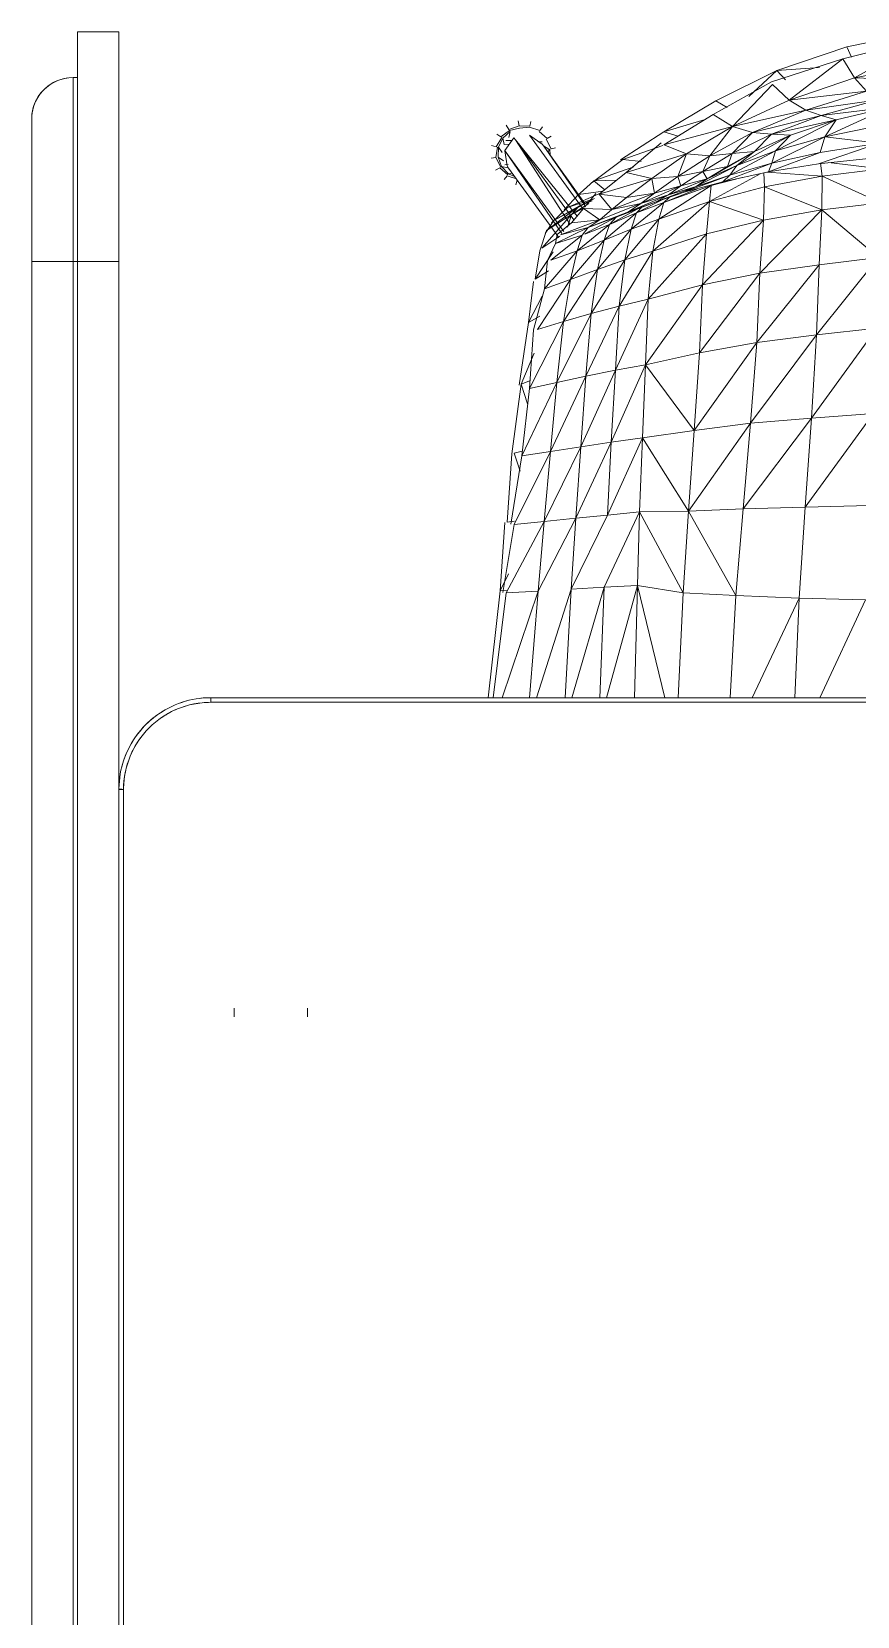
# Model space of a CAD drawing. Header units: millimetres. Extents: x 155927 to 295199, y -4084 to 97293.
# Drawn here: x 199745 to 200105, y 25192 to 25882 of the extents above; entities that cross this region are included whole.
import ezdxf

# ---------------------------------------------------------------- set-up
doc = ezdxf.new("R2010")
doc.units = ezdxf.units.MM
doc.header["$MEASUREMENT"] = 0
doc.layers.get('0').update_dxf_attribs({"linetype": 'CONTINUOUS'})
doc.layers.add('G-IMPT', color=8, linetype='CONTINUOUS', lineweight=9)

# ---------------------------------------------------------------- blocks, each defined once
blk = doc.blocks.new('OLA high stool - Kin high stool_dwg_KIN602 - GLIDES-V487-Level 2')
at = {"layer": 'G-IMPT'}
for p, q in [((-8.01, -7.636), (-8.025, -7.558)), ((-8.322, -7.828), (-8.389, -7.783)), ((-8.322, -7.828), (-8.38, -8.002)), ((-8.185, -7.701), (-8.306, -7.84)), ((-8.185, -7.701), (-8.229, -7.634)), ((-8.01, -7.636), (-8.175, -7.718)), ((-8.133, -7.86), (-8.13, -7.788)), ((-8.13, -7.788), (-8.122, -7.846)), ((-8.004, -7.676), (-8.062, -7.763)), ((-7.893, -7.648), (-8.007, -7.656)), ((-8.004, -7.676), (-7.936, -7.679)), ((-8.4, -7.998), (-8.48, -7.981)), ((-8.4, -7.998), (-8.407, -8.184)), ((-8.38, -8.002), (-8.367, -8.178)), ((-8.488, -8.199), (-8.407, -8.184)), ((-8.342, -8.359), (-8.413, -8.404)), ((-8.407, -8.184), (-8.342, -8.359)), ((-8.325, -8.349), (-8.367, -8.178)), ((-8.325, -8.349), (-8.215, -8.496)), ((-8.308, -8.338), (-8.203, -8.357)), ((-8.308, -8.338), (-8.192, -8.463)), ((-8.153, -8.41), (-8.15, -8.309)), ((-8.087, -8.441), (-8.088, -8.354)), ((-7.738, -8.426), (-7.744, -8.372)), ((-7.705, -8.482), (-7.58, -8.365)), ((-7.705, -8.482), (-7.684, -8.376)), ((-7.705, -8.482), (-7.684, -8.376)), ((-7.684, -8.516), (-7.564, -8.377)), ((-7.58, -8.365), (-7.593, -8.299)), ((-7.58, -8.365), (-7.593, -8.299)), ((-7.58, -8.365), (-7.528, -8.251)), ((-7.547, -8.389), (-7.493, -8.226)), ((-7.547, -8.389), (-7.483, -8.439)), ((-7.47, -8.219), (-7.392, -8.24)), ((-8.215, -8.496), (-8.264, -8.564)), ((-8.203, -8.48), (-8.046, -8.574)), ((-8.192, -8.463), (-8.087, -8.441)), ((-8.192, -8.463), (-8.087, -8.441)), ((-8.192, -8.463), (-8.036, -8.535)), ((-8.046, -8.574), (-8.066, -8.655)), ((-8.041, -8.554), (-7.859, -8.581)), ((-8.036, -8.535), (-7.948, -8.474)), ((-8.036, -8.535), (-7.948, -8.474)), ((-8.036, -8.535), (-7.866, -8.541)), ((-7.866, -8.541), (-7.806, -8.451)), ((-7.866, -8.541), (-7.806, -8.451)), ((-7.866, -8.541), (-7.705, -8.482)), ((-7.859, -8.581), (-7.695, -8.499)), ((-7.859, -8.581), (-7.848, -8.663)), ((-7.684, -8.516), (-7.643, -8.587))]:
    blk.add_line(p, q, dxfattribs=at)
blk = doc.blocks.new('OLA high stool - Kin high stool_dwg_KIN602 - FRAME-V488-Level 2')
at = {"layer": 'G-IMPT'}
for p, q in [((0.191, 0.669), (1.174, 1.373)), ((0.191, 0.669), (1.205, 1.373)), ((0, 0.425), (1.269, 1.344)), ((1.391, 1.242), (0.082, 0.184)), ((0.082, 0.184), (1.455, 1.188)), ((1.531, 1.122), (0.082, 0.184)), ((0.302, 0.026), (1.651, 1.013)), ((0.302, 0.026), (1.689, 0.978)), ((0.566, 0.068), (1.757, 0.931)), ((0, 0.425), (0.155, 0.643)), ((0.156, 0.64), (0.031, 0.465)), ((0.191, 0.669), (0.155, 0.643)), ((0.082, 0.184), (0.046, 0.158)), ((0.046, 0.158), (0.266, 0)), ((0.266, 0), (0.53, 0.043)), ((0.266, 0), (0.302, 0.026)), ((0.529, 0.044), (0.272, 0.004)), ((0.566, 0.068), (0.53, 0.043))]:
    blk.add_line(p, q, dxfattribs=at)
blk = doc.blocks.new('OLA high stool - Kin high stool_dwg_KIN602 - SHELL-V489-Level 2')
at = {"layer": 'G-IMPT'}
for p, q in [((-9.228, -2.432), (-9.447, -1.28)), ((-9.179, -1.159), (-9.228, -2.432)), ((-9.761, -2.567), (-9.994, -1.391)), ((-9.554, -2.632), (-9.859, -1.407)), ((-9.228, -2.432), (-9.807, -1.398)), ((-8.509, -2.746), (-8.727, -1.831)), ((-8.727, -1.831), (-8.584, -3.006)), ((-8.217, -2.942), (-8.727, -1.831)), ((-8.851, -2.028), (-8.584, -3.006)), ((-8.851, -2.028), (-8.675, -3.27)), ((-8.418, -1.967), (-8.217, -2.942)), ((-8.217, -2.942), (-8.107, -2.015)), ((-7.948, -3.023), (-8.107, -2.015)), ((-7.755, -3.048), (-8.107, -2.015)), ((-7.755, -3.048), (-7.864, -2.026)), ((-7.666, -1.978), (-7.773, -2.877)), ((-7.666, -1.978), (-7.542, -2.989)), ((-7.086, -1.982), (-7.542, -2.989)), ((-7.086, -1.982), (-6.965, -2.996)), ((-6.965, -2.996), (-6.148, -2.021)), ((-6.024, -3.041), (-6.148, -2.021)), ((-4.821, -3.087), (-6.148, -2.021)), ((-3.394, -3.173), (-4.935, -2.053)), ((-4.935, -2.053), (-4.821, -3.087)), ((-1.867, -3.277), (-3.471, -2.11)), ((-3.471, -2.11), (-3.394, -3.173)), ((-9.554, -2.632), (-9.228, -2.432)), ((-8.996, -2.227), (-9.228, -2.432)), ((-9.228, -2.432), (-8.843, -3.556)), ((-8.996, -2.227), (-8.675, -3.27)), ((-8.996, -2.227), (-8.843, -3.556)), ((-1.894, -2.177), (-1.867, -3.277)), ((-0.279, -2.244), (-0.307, -3.381)), ((1.403, -3.026), (-0.279, -2.244)), ((-9.584, -2.486), (-9.761, -2.567)), ((-9.351, -3.765), (-9.761, -2.567)), ((-8.843, -3.556), (-9.554, -2.632)), ((-9.161, -3.857), (-9.554, -2.632)), ((-8.509, -2.746), (-8.584, -3.006)), ((-7.973, -3.786), (-8.509, -2.746)), ((-8.509, -2.746), (-8.242, -3.532)), ((-8.217, -2.942), (-8.509, -2.746)), ((-8.509, -2.746), (-8.261, -3.855)), ((-8.217, -2.942), (-7.948, -3.023)), ((-7.973, -3.786), (-8.217, -2.942)), ((-7.767, -3.85), (-8.217, -2.942)), ((-9.406, -3.035), (-9.351, -3.765)), ((-8.675, -3.27), (-8.584, -3.006)), ((-8.584, -3.006), (-8.261, -3.855)), ((-8.584, -3.006), (-8.288, -4.181)), ((-7.616, -3.908), (-7.948, -3.023)), ((-7.948, -3.023), (-7.767, -3.85)), ((-7.542, -2.989), (-7.766, -3.016)), ((-7.616, -3.908), (-7.755, -3.048)), ((-7.542, -2.989), (-7.611, -3.933)), ((-7.542, -2.989), (-7.356, -3.974)), ((-6.965, -2.996), (-7.542, -2.989)), ((-6.965, -2.996), (-7.356, -3.974)), ((-5.876, -4.055), (-6.965, -2.996)), ((-6.965, -2.996), (-6.789, -3.996)), ((-6.024, -3.041), (-6.965, -2.996)), ((-5.876, -4.055), (-6.024, -3.041)), ((-6.024, -3.041), (-4.821, -3.087)), ((-4.691, -4.11), (-6.024, -3.041)), ((-3.306, -4.215), (-4.821, -3.087)), ((-4.821, -3.087), (-4.691, -4.11)), ((-3.394, -3.173), (-4.821, -3.087)), ((-1.84, -4.34), (-3.394, -3.173)), ((-3.394, -3.173), (-3.306, -4.215)), ((-1.867, -3.277), (-3.394, -3.173)), ((-8.843, -3.556), (-8.675, -3.27)), ((-8.675, -3.27), (-8.288, -4.181)), ((-8.675, -3.27), (-8.392, -4.523)), ((-1.84, -4.34), (-1.867, -3.277)), ((-1.867, -3.277), (-0.307, -3.381)), ((-0.307, -3.381), (-0.351, -4.465)), ((-0.307, -3.381), (1.403, -3.459)), ((1.403, -4.185), (-0.307, -3.381)), ((-9.192, -3.616), (-9.351, -3.765)), ((-9.351, -3.765), (-8.835, -4.811)), ((-9.351, -3.765), (-8.906, -4.247)), ((-9.111, -3.837), (-8.843, -3.556)), ((-8.843, -3.556), (-8.392, -4.523)), ((-8.261, -3.855), (-8.242, -3.532)), ((-8.242, -3.532), (-7.973, -3.786)), ((-7.965, -4.146), (-8.242, -3.532)), ((-7.723, -4.452), (-8.242, -3.532)), ((-7.723, -4.452), (-7.973, -3.786)), ((-7.973, -3.786), (-7.767, -3.85)), ((-7.56, -4.571), (-7.973, -3.786)), ((-9.161, -3.857), (-8.6, -4.857)), ((-8.392, -4.523), (-9.111, -3.837)), ((-8.261, -3.855), (-8.288, -4.181)), ((-8.261, -3.855), (-7.965, -4.146)), ((-8.261, -3.855), (-7.928, -4.528)), ((-7.767, -3.85), (-7.616, -3.908)), ((-7.56, -4.571), (-7.767, -3.85)), ((-7.446, -4.693), (-7.767, -3.85)), ((-7.446, -4.693), (-7.616, -3.908)), ((-7.599, -3.989), (-7.356, -3.974)), ((-7.107, -4.917), (-7.588, -4.04)), ((-7.356, -3.974), (-6.789, -3.996)), ((-7.356, -3.974), (-7.107, -4.917)), ((-6.789, -3.996), (-7.107, -4.917)), ((-6.789, -3.996), (-5.876, -4.055)), ((-6.553, -4.971), (-6.789, -3.996)), ((-5.677, -5.041), (-6.789, -3.996)), ((-5.876, -4.055), (-4.691, -4.11)), ((-4.514, -5.093), (-5.876, -4.055)), ((-5.876, -4.055), (-5.677, -5.041)), ((-8.288, -4.181), (-8.392, -4.523)), ((-8.288, -4.181), (-7.928, -4.528)), ((-8.288, -4.181), (-7.891, -4.911)), ((-7.928, -4.528), (-7.965, -4.146)), ((-7.965, -4.146), (-7.723, -4.452)), ((-7.708, -4.611), (-7.965, -4.146)), ((-7.498, -4.96), (-7.965, -4.146)), ((-4.691, -4.11), (-3.306, -4.215)), ((-3.184, -5.181), (-4.691, -4.11)), ((-4.691, -4.11), (-4.514, -5.093)), ((-3.306, -4.215), (-1.84, -4.34)), ((-3.184, -5.181), (-3.306, -4.215)), ((-1.796, -5.28), (-3.306, -4.215)), ((-1.84, -4.34), (-0.351, -4.465)), ((-1.84, -4.34), (-1.796, -5.28)), ((-8.392, -4.523), (-8.6, -4.857)), ((-8.392, -4.523), (-7.891, -4.911)), ((-8.392, -4.523), (-7.926, -5.311)), ((-8.078, -5.701), (-8.392, -4.523)), ((-7.891, -4.911), (-7.928, -4.528)), ((-7.623, -5.036), (-7.928, -4.528)), ((-7.928, -4.528), (-7.708, -4.611)), ((-7.723, -4.452), (-7.56, -4.571)), ((-7.498, -4.96), (-7.723, -4.452)), ((-7.365, -5.145), (-7.723, -4.452)), ((-7.623, -5.036), (-7.708, -4.611)), ((-7.498, -4.96), (-7.708, -4.611)), ((-7.365, -5.145), (-7.56, -4.571)), ((-7.265, -5.354), (-7.56, -4.571)), ((-7.446, -4.693), (-7.56, -4.571)), ((-7.379, -4.891), (-7.518, -4.358)), ((-7.379, -4.891), (-7.473, -4.568)), ((-0.351, -4.465), (-1.796, -5.28)), ((-0.351, -4.465), (-0.398, -5.372)), ((1.403, -4.564), (-0.351, -4.465)), ((-8.835, -4.811), (-8.72, -4.618)), ((-8.835, -4.811), (-8.303, -5.701)), ((-8.6, -4.857), (-8.078, -5.701)), ((-7.265, -5.354), (-7.446, -4.693)), ((-8.515, -4.995), (-8.303, -5.701)), ((-7.926, -5.311), (-7.891, -4.911)), ((-7.533, -5.461), (-7.891, -4.911)), ((-7.891, -4.911), (-7.623, -5.036)), ((-7.623, -5.036), (-7.498, -4.96)), ((-7.533, -5.461), (-7.623, -5.036)), ((-7.623, -5.036), (-7.377, -5.411)), ((-7.377, -5.411), (-7.498, -4.96)), ((-7.498, -4.96), (-7.365, -5.145)), ((-7.498, -4.96), (-7.222, -5.62)), ((-7.092, -5.701), (-7.379, -4.891)), ((-6.802, -5.788), (-7.379, -4.891)), ((-7.107, -4.917), (-7.379, -4.891)), ((-7.365, -5.145), (-7.265, -5.354)), ((-7.104, -5.833), (-7.365, -5.145)), ((-7.365, -5.145), (-7.222, -5.62)), ((-7.092, -5.701), (-7.327, -5.127)), ((-6.802, -5.788), (-7.107, -4.917)), ((-6.258, -5.888), (-7.107, -4.917)), ((-6.553, -4.971), (-7.107, -4.917)), ((-5.433, -5.973), (-6.553, -4.971)), ((-6.553, -4.971), (-6.258, -5.888)), ((-5.677, -5.041), (-6.553, -4.971)), ((-5.433, -5.973), (-5.677, -5.041)), ((-5.677, -5.041), (-4.514, -5.093)), ((-4.306, -6.017), (-5.677, -5.041)), ((-4.514, -5.093), (-3.184, -5.181)), ((-4.514, -5.093), (-4.306, -6.017)), ((-8.078, -5.701), (-7.926, -5.311)), ((-7.926, -5.311), (-7.533, -5.461)), ((-7.926, -5.311), (-7.504, -5.91)), ((-7.602, -6.35), (-7.926, -5.311)), ((-7.533, -5.461), (-7.377, -5.411)), ((-7.222, -5.62), (-7.377, -5.411)), ((-7.377, -5.411), (-7.071, -6.094)), ((-7.377, -5.411), (-7.248, -5.861)), ((-7.104, -5.833), (-7.265, -5.354)), ((-3.184, -5.181), (-4.306, -6.017)), ((-3.184, -5.181), (-3.057, -6.07)), ((-1.796, -5.28), (-3.184, -5.181)), ((-1.796, -5.28), (-3.057, -6.07)), ((-1.786, -6.121), (-1.796, -5.28)), ((-0.398, -5.372), (-1.796, -5.28)), ((-0.398, -5.372), (-1.786, -6.121)), ((-0.398, -5.372), (-0.525, -6.154)), ((1.403, -5.456), (-0.398, -5.372)), ((-8.303, -5.701), (-8.228, -5.458)), ((-8.303, -5.701), (-7.822, -6.442)), ((-7.504, -5.91), (-7.533, -5.461)), ((-7.248, -5.861), (-7.533, -5.461)), ((-7.071, -6.094), (-7.222, -5.62)), ((-7.104, -5.833), (-7.222, -5.62)), ((-7.222, -5.62), (-6.931, -6.309)), ((-7.092, -5.701), (-7.178, -5.612)), ((-6.913, -6.172), (-7.092, -5.701)), ((-7.092, -5.701), (-6.802, -5.788)), ((-6.632, -6.261), (-7.092, -5.701)), ((1.403, -5.682), (-0.525, -6.154)), ((-7.602, -6.35), (-8.113, -5.749)), ((-8.065, -5.719), (-7.829, -6.402)), ((-7.504, -5.91), (-7.602, -6.35)), ((-7.504, -5.91), (-7.248, -5.861)), ((-7.23, -6.813), (-7.504, -5.91)), ((-7.176, -6.343), (-7.504, -5.91)), ((-7.176, -6.343), (-7.248, -5.861)), ((-7.248, -5.861), (-7.071, -6.094)), ((-7.248, -5.861), (-6.969, -6.594)), ((-6.913, -6.172), (-7.141, -5.721)), ((-6.931, -6.309), (-7.104, -5.833)), ((-6.839, -6.521), (-7.104, -5.833)), ((-6.632, -6.261), (-6.802, -5.788)), ((-6.802, -5.788), (-6.258, -5.888)), ((-6.107, -6.368), (-6.802, -5.788)), ((-6.258, -5.888), (-5.433, -5.973)), ((-5.315, -6.465), (-6.258, -5.888)), ((-6.258, -5.888), (-6.107, -6.368)), ((-5.433, -5.973), (-4.306, -6.017)), ((-5.315, -6.465), (-5.433, -5.973)), ((-4.213, -6.533), (-5.433, -5.973)), ((-7.791, -6.092), (-7.829, -6.402)), ((-7.701, -6.215), (-7.461, -6.9)), ((-6.969, -6.594), (-7.071, -6.094)), ((-7.071, -6.094), (-6.931, -6.309)), ((-6.793, -6.801), (-7.071, -6.094)), ((-7.019, -6.067), (-6.913, -6.172)), ((-6.714, -6.635), (-7.004, -6.109)), ((-6.714, -6.635), (-6.913, -6.172)), ((-6.913, -6.172), (-6.632, -6.261)), ((-6.444, -6.724), (-6.913, -6.172)), ((-2.981, -6.602), (-4.306, -6.017)), ((-4.306, -6.017), (-4.213, -6.533)), ((-3.057, -6.07), (-4.306, -6.017)), ((-1.731, -6.668), (-3.057, -6.07)), ((-3.057, -6.07), (-2.981, -6.602)), ((-1.786, -6.121), (-3.057, -6.07)), ((-1.731, -6.668), (-1.786, -6.121)), ((-0.525, -6.154), (-1.786, -6.121)), ((-1.786, -6.121), (-0.493, -6.722)), ((-0.525, -6.154), (1.403, -6.204)), ((1.404, -6.684), (-0.525, -6.154)), ((-0.525, -6.154), (-0.493, -6.722)), ((-7.435, -6.933), (-7.829, -6.402)), ((-7.23, -6.813), (-7.602, -6.35)), ((-7.461, -6.9), (-7.47, -6.514)), ((-7.23, -6.813), (-7.176, -6.343)), ((-6.969, -6.594), (-7.176, -6.343)), ((-6.839, -6.521), (-6.952, -6.25)), ((-6.662, -7.001), (-6.931, -6.309)), ((-6.839, -6.521), (-6.931, -6.309)), ((-6.444, -6.724), (-6.632, -6.261)), ((-6.632, -6.261), (-6.107, -6.368)), ((-5.94, -6.838), (-6.632, -6.261)), ((-5.185, -6.947), (-6.107, -6.368)), ((-6.107, -6.368), (-5.94, -6.838)), ((-5.315, -6.465), (-6.107, -6.368)), ((-5.185, -6.947), (-5.315, -6.465)), ((-5.315, -6.465), (-4.213, -6.533)), ((-4.111, -7.04), (-5.315, -6.465)), ((-7.461, -6.9), (-7.309, -6.714)), ((-7.287, -6.741), (-7.228, -7.164)), ((-7.257, -6.779), (-7.002, -7.356)), ((-6.969, -6.594), (-7.23, -6.813)), ((-6.985, -7.081), (-6.969, -6.594)), ((-6.793, -6.801), (-6.969, -6.594)), ((-6.662, -7.001), (-6.839, -6.521)), ((-6.839, -6.521), (-6.714, -6.635)), ((-6.554, -7.058), (-6.839, -6.521)), ((-6.259, -7.187), (-6.714, -6.635)), ((-6.714, -6.635), (-6.547, -7.058)), ((-6.444, -6.724), (-6.714, -6.635)), ((-6.259, -7.187), (-6.444, -6.724)), ((-5.769, -7.303), (-6.444, -6.724)), ((-5.94, -6.838), (-6.444, -6.724)), ((-2.904, -7.127), (-4.213, -6.533)), ((-4.213, -6.533), (-4.111, -7.04)), ((-2.981, -6.602), (-4.213, -6.533)), ((-2.981, -6.602), (-1.731, -6.668)), ((-1.677, -7.211), (-2.981, -6.602)), ((-2.981, -6.602), (-2.904, -7.127)), ((-1.677, -7.211), (-1.731, -6.668)), ((-0.461, -7.289), (-1.731, -6.668)), ((1.404, -7.281), (-0.493, -6.722)), ((-0.493, -6.722), (-0.461, -7.289)), ((1.404, -6.8), (-0.493, -6.722)), ((-7.461, -6.9), (-7.191, -7.198)), ((-7.013, -7.058), (-7.247, -6.867)), ((-7.028, -7.157), (-7.161, -6.888)), ((-7.15, -6.902), (-7.002, -7.356)), ((-7.15, -6.902), (-6.783, -7.59)), ((-7.15, -6.902), (-7.028, -7.157)), ((-7.12, -6.933), (-7.073, -7.046)), ((-7.072, -6.985), (-6.884, -7.283)), ((-6.793, -6.801), (-6.985, -7.081)), ((-6.741, -7.285), (-6.793, -6.801)), ((-6.538, -7.471), (-6.793, -6.801)), ((-6.662, -7.001), (-6.793, -6.801)), ((-6.538, -7.471), (-6.662, -7.001)), ((-6.386, -7.561), (-6.662, -7.001)), ((-6.529, -7.104), (-6.662, -7.001)), ((-5.047, -7.421), (-5.94, -6.838)), ((-5.94, -6.838), (-5.769, -7.303)), ((-5.185, -6.947), (-5.94, -6.838)), ((-5.047, -7.421), (-5.185, -6.947)), ((-4.005, -7.539), (-5.185, -6.947)), ((-4.111, -7.04), (-5.185, -6.947)), ((-2.824, -7.646), (-4.111, -7.04)), ((-4.111, -7.04), (-4.005, -7.539)), ((-2.904, -7.127), (-4.111, -7.04)), ((-6.962, -7.409), (-7.228, -7.164)), ((-7.028, -7.157), (-6.783, -7.59)), ((-6.884, -7.283), (-7.002, -7.179)), ((-6.884, -7.283), (-7.001, -7.063)), ((-6.741, -7.285), (-6.985, -7.081)), ((-6.981, -7.219), (-6.612, -7.712)), ((-6.612, -7.712), (-6.884, -7.283)), ((-6.884, -7.283), (-6.308, -7.795)), ((-6.884, -7.283), (-6.668, -7.352)), ((-6.54, -7.529), (-6.741, -7.285)), ((-6.386, -7.561), (-6.529, -7.104)), ((-6.103, -7.637), (-6.529, -7.104)), ((-6.259, -7.187), (-6.529, -7.104)), ((-6.103, -7.637), (-6.259, -7.187)), ((-5.61, -7.748), (-6.259, -7.187)), ((-5.769, -7.303), (-6.259, -7.187)), ((-4.91, -7.869), (-5.769, -7.303)), ((-5.769, -7.303), (-5.61, -7.748)), ((-5.047, -7.421), (-5.769, -7.303)), ((-1.622, -7.753), (-2.904, -7.127)), ((-2.904, -7.127), (-2.824, -7.646)), ((-1.677, -7.211), (-2.904, -7.127)), ((-0.428, -7.859), (-1.677, -7.211)), ((-1.677, -7.211), (-1.622, -7.753)), ((-0.461, -7.289), (-1.677, -7.211)), ((1.404, -7.887), (-0.461, -7.289)), ((1.404, -7.396), (-0.461, -7.289)), ((-6.74, -7.626), (-7.002, -7.356)), ((-6.56, -7.738), (-6.783, -7.59)), ((-6.386, -7.561), (-6.54, -7.529)), ((-6.512, -7.486), (-6.308, -7.795)), ((-6.095, -7.695), (-6.386, -7.561)), ((-6.246, -7.599), (-5.773, -7.908)), ((-4.91, -7.869), (-5.047, -7.421)), ((-3.9, -8.007), (-5.047, -7.421)), ((-4.005, -7.539), (-5.047, -7.421)), ((-4.005, -7.539), (-2.824, -7.646)), ((-2.748, -8.137), (-4.005, -7.539)), ((-4.005, -7.539), (-3.9, -8.007)), ((-6.26, -7.828), (-6.612, -7.712)), ((-5.773, -7.908), (-6.26, -7.828)), ((-5.61, -7.748), (-6.095, -7.695)), ((-5.773, -7.908), (-5.92, -7.678)), ((-4.908, -7.939), (-5.61, -7.748)), ((-5.485, -7.785), (-5.031, -8.022)), ((-5.141, -7.829), (-5.031, -8.022)), ((-1.571, -8.269), (-2.824, -7.646)), ((-2.824, -7.646), (-2.748, -8.137)), ((-1.622, -7.753), (-2.824, -7.646)), ((-0.397, -8.403), (-1.622, -7.753)), ((-1.622, -7.753), (-1.571, -8.269)), ((-0.428, -7.859), (-1.622, -7.753)), ((1.404, -8.471), (-0.428, -7.859)), ((-0.428, -7.859), (-0.397, -8.403)), ((1.404, -8.002), (-0.428, -7.859)), ((-5.733, -7.939), (-5.031, -8.022)), ((-3.961, -8.18), (-5.031, -8.022)), ((-3.9, -8.007), (-4.908, -7.939)), ((-4.505, -7.925), (-3.975, -8.149)), ((-3.975, -8.149), (-4.038, -7.988)), ((-3.975, -8.149), (-3.638, -8.037)), ((-3.975, -8.149), (-2.784, -8.306)), ((-3.9, -8.007), (-2.748, -8.137)), ((-2.792, -8.269), (-2.827, -8.128)), ((-2.748, -8.137), (-1.576, -8.326)), ((-2.792, -8.269), (-2.483, -8.167)), ((-2.784, -8.306), (-1.609, -8.385)), ((-1.628, -8.262), (-1.609, -8.385)), ((-1.571, -8.269), (-0.404, -8.462)), ((-0.723, -8.366), (-0.434, -8.506)), ((-0.434, -8.506), (-0.441, -8.398)), ((-0.397, -8.403), (1.404, -8.628)), ((-0.434, -8.506), (-1.605, -8.425)), ((-0.434, -8.506), (1.404, -8.713))]:
    blk.add_line(p, q, dxfattribs=at)

msp = doc.modelspace()

# ---------------------------------------------------------------- linework, layer by layer
at = {"layer": 'G-IMPT'}
for p, q in [((199783.01, 25882.12), (199765.01, 25882.12)), ((199765.01, 25882.12), (199765.01, 25782.12)), ((199765.01, 25782.12), (199765.01, 25882.12)), ((199783.01, 25782.12), (199783.01, 25882.12)), ((199783.01, 25882.12), (199783.01, 25782.12)), ((199765.01, 25862.12), (199763.01, 25862.12)), ((199763.01, 25782.12), (199763.01, 25862.12)), ((199763.01, 25862.12), (199763.01, 25782.12)), ((199745.01, 25782.12), (199745.01, 24602.12)), ((199763.01, 25782.12), (199745.01, 25782.12)), ((199745.01, 25782.12), (199763.01, 25782.12)), ((201143.01, 25592.12), (199823.01, 25592.12)), ((199823.01, 25590.12), (199823.01, 25592.12)), ((199823.01, 25592.12), (199823.01, 25590.12)), ((199783.01, 25552.28), (199784.3, 25552.28)), ((199784.3, 25552.28), (199783.01, 25552.28)), ((199785.01, 25552.12), (199783.01, 25552.12)), ((199783.01, 25552.12), (199785.01, 25552.12)), ((199833.15, 25456.9), (199833.15, 25453.12)), ((199865.15, 25453.12), (199865.15, 25456.9))]:
    msp.add_line(p, q, dxfattribs=at)
at = {"layer": 'G-IMPT', "flags": 128}
for points in [[(199783.01, 25882.12), (199778.51, 25882.12), (199774.01, 25882.12), (199769.51, 25882.12), (199765.01, 25882.12)], [(199765.01, 25882.12), (199769.51, 25882.12), (199774.01, 25882.12), (199778.51, 25882.12), (199783.01, 25882.12)], [(199757.85, 25861.36), (199758.55, 25861.56), (199759.25, 25861.72), (199759.96, 25861.86), (199760.67, 25861.97)], [(199763.01, 25862.12), (199763.51, 25862.12), (199764.01, 25862.12), (199764.51, 25862.12), (199765.01, 25862.12)], [(199765.01, 25862.12), (199764.51, 25862.12), (199764.01, 25862.12), (199763.51, 25862.12), (199763.01, 25862.12)], [(199763.01, 25862.12), (199763.51, 25862.12), (199764.01, 25862.12), (199764.51, 25862.12), (199765.01, 25862.12)], [(199765.01, 25862.12), (199764.51, 25862.12), (199764.01, 25862.12), (199763.51, 25862.12), (199763.01, 25862.12)], [(199745.01, 25844.12), (199745.03, 25844.84), (199745.07, 25845.56), (199745.14, 25846.27), (199745.24, 25846.99), (199745.37, 25847.7), (199745.53, 25848.4), (199745.72, 25849.09), (199745.93, 25849.78), (199746.17, 25850.46), (199746.44, 25851.13), (199746.73, 25851.79), (199747.05, 25852.43), (199747.39, 25853.06), (199747.76, 25853.68), (199748.16, 25854.28), (199748.58, 25854.87), (199749.02, 25855.44), (199749.48, 25855.99)], [(199751, 25857.52), (199751.55, 25857.99), (199752.11, 25858.44), (199752.69, 25858.86), (199753.29, 25859.27), (199753.9, 25859.64), (199754.53, 25859.99), (199755.17, 25860.32)], [(199745.01, 25834.99), (199745.01, 25836.25), (199745.01, 25837.41), (199745.01, 25838.49), (199745.01, 25839.48), (199745.01, 25840.37), (199745.01, 25840.96)], [(199745.01, 25825.96), (199745.01, 25840.96), (199745.01, 25840.13), (199745.01, 25839.21), (199745.01, 25838.2), (199745.01, 25837.09), (199745.01, 25835.9), (199745.01, 25834.99)], [(199745.01, 25825.96), (199745.01, 25801.66), (199745.01, 25804), (199745.01, 25806.3), (199745.01, 25808.57), (199745.01, 25810.79), (199745.01, 25812.96), (199745.01, 25814.5)], [(199745.01, 25814.5), (199745.01, 25812.36), (199745.01, 25810.17), (199745.01, 25807.94), (199745.01, 25805.66), (199745.01, 25803.35), (199745.01, 25801.66)], [(199745.01, 25782.12), (199745.01, 25487.12), (199745.01, 25192.12), (199745.01, 24897.12), (199745.01, 24602.12)], [(199745.01, 24602.12), (199745.01, 24897.12), (199745.01, 25192.12), (199745.01, 25487.12), (199745.01, 25782.12)], [(199763.01, 24602.12), (199763.01, 24897.12), (199763.01, 25192.12), (199763.01, 25487.12), (199763.01, 25782.12)], [(199765.01, 25782.12), (199764.51, 25782.12), (199764.01, 25782.12), (199763.51, 25782.12), (199763.01, 25782.12)], [(199763.01, 25782.12), (199763.01, 25487.12), (199763.01, 25192.12), (199763.01, 24897.12), (199763.01, 24602.12)], [(199763.01, 25782.12), (199763.51, 25782.12), (199764.01, 25782.12), (199764.51, 25782.12), (199765.01, 25782.12)], [(199765.01, 25782.12), (199769.51, 25782.12), (199774.01, 25782.12), (199778.51, 25782.12), (199783.01, 25782.12)], [(199783.01, 25782.12), (199778.51, 25782.12), (199774.01, 25782.12), (199769.51, 25782.12), (199765.01, 25782.12)], [(199765.01, 25782.12), (199765.01, 25487.12), (199765.01, 25192.12), (199765.01, 24897.12), (199765.01, 24602.12)], [(199765.01, 24602.12), (199765.01, 24897.12), (199765.01, 25192.12), (199765.01, 25487.12), (199765.01, 25782.12)], [(199783.01, 24602.12), (199783.01, 24897.12), (199783.01, 25192.12), (199783.01, 25487.12), (199783.01, 25782.12)], [(199783.01, 25782.12), (199783.01, 25487.12), (199783.01, 25192.12), (199783.01, 24897.12), (199783.01, 24602.12)], [(199823.01, 25592.12), (199821.42, 25592.09), (199819.82, 25591.99), (199818.23, 25591.83), (199816.64, 25591.61), (199815.07, 25591.32), (199813.51, 25590.97), (199811.96, 25590.56), (199810.43, 25590.09), (199808.92, 25589.55), (199807.44, 25588.96), (199805.98, 25588.31), (199804.54, 25587.6), (199803.14, 25586.83), (199801.77, 25586.01), (199800.43, 25585.13), (199799.13, 25584.2), (199797.86, 25583.22), (199796.64, 25582.19), (199795.46, 25581.11), (199794.32, 25579.99), (199793.23, 25578.82), (199792.19, 25577.61), (199791.19, 25576.35), (199790.25, 25575.06), (199789.36, 25573.73), (199788.52, 25572.37), (199787.74, 25570.97), (199787.01, 25569.55), (199786.34, 25568.09), (199785.73, 25566.61), (199785.18, 25565.11), (199784.69, 25563.59), (199784.27, 25562.05), (199783.9, 25560.49), (199783.6, 25558.92), (199783.36, 25557.34), (199783.18, 25555.75), (199783.07, 25554.15), (199783.02, 25552.55)], [(201143.01, 25592.12), (200813.01, 25592.12), (200483.01, 25592.12), (200153.01, 25592.12), (199823.01, 25592.12)], [(199823.01, 25592.12), (200153.01, 25592.12), (200483.01, 25592.12), (200813.01, 25592.12), (201143.01, 25592.12)], [(199823.01, 25590.12), (200153.01, 25590.12), (200483.01, 25590.12), (200813.01, 25590.12), (201143.01, 25590.12)], [(201143.01, 25590.12), (200813.01, 25590.12), (200483.01, 25590.12), (200153.01, 25590.12), (199823.01, 25590.12)], [(199785.01, 24832.12), (199785.01, 25012.12), (199785.01, 25192.12), (199785.01, 25372.12), (199785.01, 25552.12)], [(199785.01, 25552.12), (199785.01, 25372.12), (199785.01, 25192.12), (199785.01, 25012.12), (199785.01, 24832.12)]]:
    msp.add_lwpolyline(points, dxfattribs=at)
at = {"layer": 'G-IMPT'}
for centre, radius, start, end in [((199763.01, 25844.12), 18, 90, 180), ((199763.01, 25844.12), 18, 90, 180), ((199763.01, 25844.12), 18, 112.5, 180), ((199763.01, 25844.12), 18, 112.5, 180), ((199823.01, 25552.12), 40, 90, 96.2369), ((199823.01, 25552.12), 40, 90, 96.2369), ((199823.01, 25552.12), 40, 90, 96.2369), ((199823.01, 25552.12), 40, 90, 96.2369), ((199823.01, 25552.12), 40, 103.61388, 122.16077), ((199823.01, 25552.12), 40, 103.61388, 122.16077), ((199823.01, 25552.12), 40, 103.61388, 122.16077), ((199823.01, 25552.12), 40, 103.61388, 122.16077), ((199823.01, 25552.12), 40, 125.80718, 144.19282), ((199823.01, 25552.12), 40, 125.80718, 144.19282), ((199823.01, 25552.12), 40, 125.80718, 144.19282), ((199823.01, 25552.12), 40, 125.80718, 144.19282), ((199823.01, 25552.12), 40, 147.83923, 166.38612), ((199823.01, 25552.12), 40, 147.83923, 166.38612), ((199823.01, 25552.12), 40, 147.83923, 166.38612), ((199823.01, 25552.12), 40, 147.83923, 166.38612), ((199823.01, 25552.12), 40, 173.7631, 180), ((199823.01, 25552.12), 40, 173.7631, 180), ((199823.01, 25552.12), 40, 173.7631, 180), ((199823.01, 25552.12), 40, 173.7631, 180)]:
    msp.add_arc(centre, radius, start, end, dxfattribs=at)
for points in [[(199745.01, 25805.84), (199745.01, 25813.34), (199745.01, 25827.1), (199745.01, 25840.88), (199745.01, 25844.13), (199745.01, 25844.12)], [(199745.01, 25844.12), (199745.01, 25844.13), (199745.01, 25840.88), (199745.01, 25827.1), (199745.01, 25806.46), (199745.01, 25790.24), (199745.01, 25782.12)], [(199745.01, 25782.12), (199745.01, 25786.23), (199745.01, 25790.25), (199745.01, 25794.22)], [(199785.01, 25552.12), (199785.02, 25557.09), (199787, 25567.04), (199795.44, 25579.69), (199808.1, 25588.14), (199818.04, 25590.12), (199823.01, 25590.12)]]:
    msp.add_open_spline(points, degree=3, dxfattribs=at)
for points, knots in [([(199745.01, 25794.22), (199745.01, 25798.18), (199745.01, 25806), (199745.01, 25816.79), (199745.01, 25826.24), (199745.01, 25834), (199745.01, 25839.76), (199745.01, 25843.33), (199745.01, 25844.11), (199745.01, 25844.12)], [0.1250042, 0.1250042, 0.1250042, 0.1250042, 0.25, 0.375, 0.5, 0.625, 0.75, 0.875, 1, 1, 1, 1]), ([(199745.01, 25844.12), (199745.01, 25844.11), (199745.01, 25843.33), (199745.01, 25839.76), (199745.01, 25834), (199745.01, 25826.24), (199745.01, 25816.79), (199745.01, 25806), (199745.01, 25798.18), (199745.01, 25794.22)], [0, 0, 0, 0, 0.125, 0.25, 0.375, 0.5, 0.625, 0.75, 0.8749958, 0.8749958, 0.8749958, 0.8749958]), ([(199823.01, 25590.12), (199820.41, 25590.08), (199815.37, 25589.56), (199809.57, 25587.81), (199805.12, 25585.7), (199801.88, 25583.75), (199798.84, 25581.5), (199796.1, 25579.04), (199793.64, 25576.3), (199791.39, 25573.25), (199789.44, 25570.01), (199787.32, 25565.57), (199785.58, 25559.77), (199785.05, 25554.73), (199785.01, 25552.12)], [0, 0, 0, 0, 0.125, 0.25, 0.3125, 0.375, 0.4375, 0.5, 0.5625, 0.625, 0.6875, 0.75, 0.875, 1, 1, 1, 1])]:
    msp.add_open_spline(points, degree=3, knots=knots, dxfattribs=at)

# ---------------------------------------------------------------- block references
at = {"xscale": 25.4, "yscale": 25.4, "zscale": 25.4, "rotation": 270}
for name, p in [('OLA high stool - Kin high stool_dwg_KIN602 - SHELL-V489-Level 2', (200165.1, 25627.66)), ('OLA high stool - Kin high stool_dwg_KIN602 - GLIDES-V487-Level 2', (200165.1, 25627.66)), ('OLA high stool - Kin high stool_dwg_KIN602 - FRAME-V488-Level 2', (199950.97, 25837.12))]:
    msp.add_blockref(name, p, dxfattribs=at)

doc.saveas('drawing.dxf')
